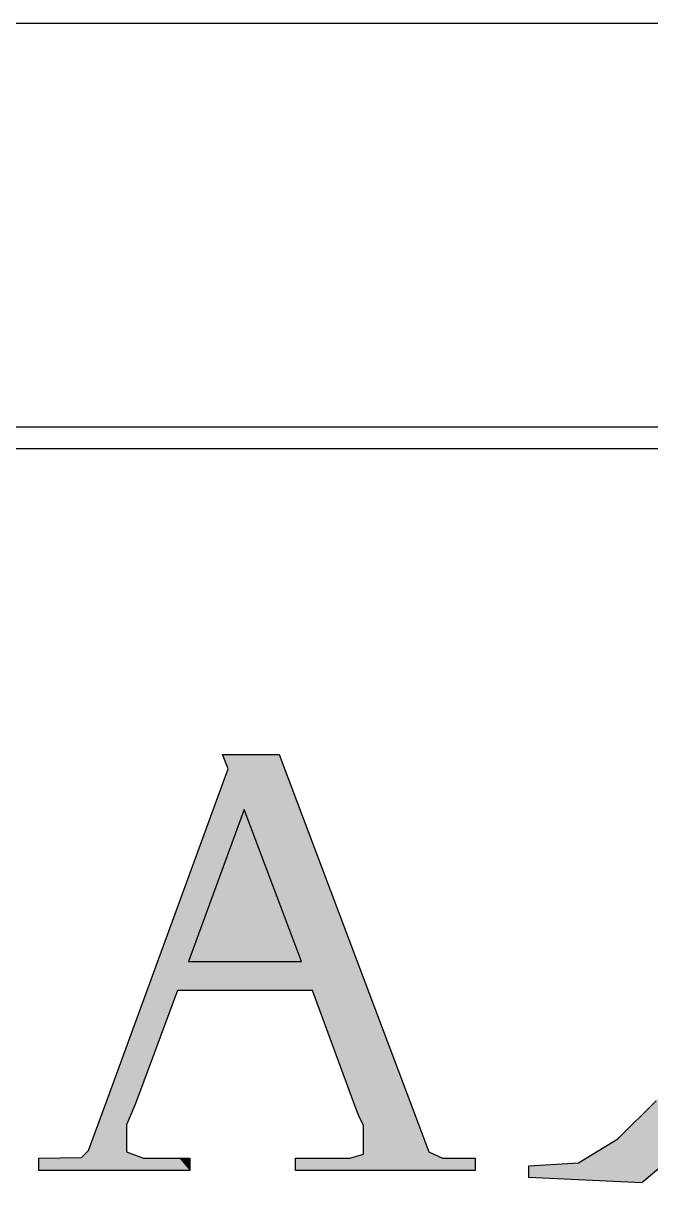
# Model space of a CAD drawing. Extents: x 3196 to 9141, y -1880 to 2325.
# Drawn here: x 8812.54 to 8834.45, y -1395.35 to -1354.88 of the extents above; entities that cross this region are included whole.
import ezdxf

# ---------------------------------------------------------------- set-up
doc = ezdxf.new("R2010")
doc.units = 0
doc.header["$MEASUREMENT"] = 0
doc.layers.add('10', color=10, linetype='CONTINUOUS')

msp = doc.modelspace()

# ---------------------------------------------------------------- linework, layer by layer
at = {"layer": '10', "linetype": 'Continuous'}
for p, q in [((8752.149168, -1354.884685), (8969.593868, -1354.884685)), ((8752.149168, -1354.884685), (8969.593868, -1354.884685)), ((8757.591718, -1368.973185), (8963.966318, -1368.973185)), ((8757.591718, -1368.973185), (8963.966318, -1368.973185)), ((8963.966318, -1369.738335), (8757.591718, -1369.738335)), ((8963.966318, -1369.738335), (8757.591718, -1369.738335))]:
    msp.add_line(p, q, dxfattribs=at)
for points in [[(8813.089068, -1394.921435), (8813.089068, -1394.487685), (8814.568618, -1394.466185), (8814.821118, -1394.214835), (8815.550668, -1392.231485), (8819.698668, -1380.902235), (8819.494768, -1380.400285), (8821.476668, -1380.400285), (8826.240068, -1393.052285), (8826.696018, -1394.259335), (8827.175768, -1394.487685), (8828.315718, -1394.487685), (8828.315718, -1394.921435), (8822.046818, -1394.921435), (8822.046818, -1394.487685), (8822.639218, -1394.487685), (8823.938218, -1394.487685), (8824.417968, -1394.351285), (8824.417968, -1393.712885), (8824.417968, -1393.348085), (8824.258168, -1393.005585), (8824.166968, -1392.778685), (8822.639218, -1388.630285), (8817.921068, -1388.630285), (8816.599468, -1392.209235), (8816.440018, -1392.642235), (8816.143068, -1393.326585), (8816.143068, -1393.643935), (8816.143068, -1394.259335), (8816.735518, -1394.487685), (8817.989668, -1394.487685), (8818.354818, -1394.487685), (8818.354818, -1394.921435), (8813.089068, -1394.921435)], [(8820.246618, -1382.314685), (8818.308468, -1387.626385), (8822.252968, -1387.626385), (8820.246618, -1382.314685)], [(8818.308468, -1387.626385), (8822.252968, -1387.626385), (8820.246618, -1382.314685), (8818.308468, -1387.626385)], [(8835.153318, -1394.487685), (8834.137168, -1395.345535), (8830.188218, -1395.165385), (8830.188218, -1394.758335), (8831.926568, -1394.646385), (8833.302268, -1393.811485), (8834.634268, -1392.479885)]]:
    msp.add_lwpolyline(points, dxfattribs=at)
for points in [[(8817.921068, -1388.630285), (8822.639218, -1388.630285), (8821.476668, -1380.400285)], [(8817.921068, -1388.630285), (8821.476668, -1380.400285), (8819.698668, -1380.902235)], [(8819.494768, -1380.400285), (8819.698668, -1380.902235), (8819.698668, -1380.902235)], [(8821.476668, -1380.400285), (8819.494768, -1380.400285), (8819.698668, -1380.902235)], [(8821.476668, -1380.400285), (8819.698668, -1380.902235), (8819.698668, -1380.902235)], [(8826.240068, -1393.052285), (8821.476668, -1380.400285), (8821.476668, -1380.400285)], [(8822.639218, -1388.630285), (8826.240068, -1393.052285), (8821.476668, -1380.400285)], [(8822.639218, -1388.630285), (8821.476668, -1380.400285), (8821.476668, -1380.400285)], [(8819.698668, -1380.902235), (8815.550668, -1392.231485), (8815.550668, -1392.231485)], [(8816.143068, -1393.326585), (8819.698668, -1380.902235), (8815.550668, -1392.231485)], [(8816.143068, -1393.326585), (8817.921068, -1388.630285), (8819.698668, -1380.902235)], [(8817.921068, -1388.630285), (8819.698668, -1380.902235), (8819.698668, -1380.902235)], [(8818.308468, -1387.626385), (8822.252968, -1387.626385), (8820.246618, -1382.314685)], [(8822.252968, -1387.626385), (8820.246618, -1382.314685), (8820.246618, -1382.314685)], [(8816.143068, -1393.326585), (8816.599468, -1392.209235), (8817.921068, -1388.630285)], [(8816.599468, -1392.209235), (8817.921068, -1388.630285), (8817.921068, -1388.630285)], [(8822.639218, -1388.630285), (8824.166968, -1392.778685), (8824.258168, -1393.005585)], [(8822.639218, -1388.630285), (8824.258168, -1393.005585), (8824.417968, -1393.348085)], [(8822.639218, -1388.630285), (8824.417968, -1393.348085), (8826.696018, -1394.259335)], [(8822.639218, -1388.630285), (8826.696018, -1394.259335), (8826.240068, -1393.052285)], [(8838.155018, -1389.003235), (8834.634268, -1392.479885), (8833.302268, -1393.811485)], [(8838.155018, -1389.003235), (8833.302268, -1393.811485), (8834.137168, -1395.345535)], [(8838.155018, -1389.003235), (8834.137168, -1395.345535), (8835.153318, -1394.487685)], [(8815.550668, -1392.231485), (8814.821118, -1394.214835), (8814.821118, -1394.214835)], [(8816.143068, -1394.259335), (8815.550668, -1392.231485), (8814.821118, -1394.214835)], [(8816.143068, -1393.326585), (8815.550668, -1392.231485), (8815.550668, -1392.231485)], [(8816.143068, -1394.259335), (8816.143068, -1393.326585), (8815.550668, -1392.231485)], [(8816.143068, -1393.326585), (8816.440018, -1392.642235), (8816.599468, -1392.209235)], [(8816.440018, -1392.642235), (8816.599468, -1392.209235), (8816.599468, -1392.209235)], [(8834.634268, -1392.479885), (8833.302268, -1393.811485), (8833.302268, -1393.811485)], [(8824.166968, -1392.778685), (8824.258168, -1393.005585), (8824.258168, -1393.005585)], [(8824.258168, -1393.005585), (8824.417968, -1393.348085), (8824.417968, -1393.348085)], [(8826.696018, -1394.259335), (8826.240068, -1393.052285), (8826.240068, -1393.052285)], [(8824.417968, -1393.348085), (8824.417968, -1394.351285), (8827.175768, -1394.487685)], [(8824.417968, -1393.348085), (8827.175768, -1394.487685), (8826.696018, -1394.259335)], [(8824.417968, -1393.348085), (8826.696018, -1394.259335), (8826.696018, -1394.259335)], [(8833.302268, -1393.811485), (8831.926568, -1394.646385), (8834.137168, -1395.345535)], [(8833.302268, -1393.811485), (8834.137168, -1395.345535), (8834.137168, -1395.345535)], [(8814.821118, -1394.214835), (8814.568618, -1394.466185), (8814.568618, -1394.466185)], [(8818.354818, -1394.921435), (8814.821118, -1394.214835), (8814.568618, -1394.466185)], [(8816.143068, -1394.259335), (8814.821118, -1394.214835), (8814.821118, -1394.214835)], [(8816.735518, -1394.487685), (8816.143068, -1394.259335), (8814.821118, -1394.214835)], [(8816.735518, -1394.487685), (8814.821118, -1394.214835), (8814.821118, -1394.214835)], [(8818.354818, -1394.921435), (8816.735518, -1394.487685), (8814.821118, -1394.214835)], [(8827.175768, -1394.487685), (8826.696018, -1394.259335), (8826.696018, -1394.259335)], [(8814.568618, -1394.466185), (8813.089068, -1394.487685), (8813.089068, -1394.487685)], [(8818.354818, -1394.921435), (8814.568618, -1394.466185), (8813.089068, -1394.487685)], [(8813.089068, -1394.487685), (8813.089068, -1394.921435), (8813.089068, -1394.921435)], [(8818.354818, -1394.921435), (8813.089068, -1394.487685), (8813.089068, -1394.921435)], [(8817.989668, -1394.487685), (8816.735518, -1394.487685), (8816.735518, -1394.487685)], [(8818.354818, -1394.921435), (8817.989668, -1394.487685), (8816.735518, -1394.487685)], [(8818.354818, -1394.487685), (8817.989668, -1394.487685), (8817.989668, -1394.487685)], [(8818.354818, -1394.921435), (8818.354818, -1394.487685), (8817.989668, -1394.487685)], [(8822.046818, -1394.487685), (8822.046818, -1394.921435), (8822.046818, -1394.921435)], [(8822.639218, -1394.487685), (8822.046818, -1394.487685), (8822.046818, -1394.921435)], [(8822.639218, -1394.487685), (8822.046818, -1394.921435), (8822.046818, -1394.921435)], [(8823.938218, -1394.487685), (8822.639218, -1394.487685), (8822.046818, -1394.921435)], [(8823.938218, -1394.487685), (8822.046818, -1394.921435), (8828.315718, -1394.921435)], [(8824.417968, -1394.351285), (8823.938218, -1394.487685), (8828.315718, -1394.921435)], [(8823.938218, -1394.487685), (8828.315718, -1394.921435), (8828.315718, -1394.921435)], [(8824.417968, -1394.351285), (8828.315718, -1394.921435), (8827.175768, -1394.487685)], [(8824.417968, -1394.351285), (8827.175768, -1394.487685), (8827.175768, -1394.487685)], [(8828.315718, -1394.487685), (8827.175768, -1394.487685), (8827.175768, -1394.487685)], [(8828.315718, -1394.921435), (8828.315718, -1394.487685), (8827.175768, -1394.487685)], [(8828.315718, -1394.921435), (8827.175768, -1394.487685), (8827.175768, -1394.487685)], [(8831.926568, -1394.646385), (8830.188218, -1394.758335), (8830.188218, -1395.165385)], [(8831.926568, -1394.646385), (8830.188218, -1395.165385), (8834.137168, -1395.345535)], [(8831.926568, -1394.646385), (8834.137168, -1395.345535), (8834.137168, -1395.345535)], [(8834.137168, -1395.345535), (8835.153318, -1394.487685), (8835.153318, -1394.487685)], [(8822.046818, -1394.921435), (8828.315718, -1394.921435), (8828.315718, -1394.921435)], [(8830.188218, -1394.758335), (8830.188218, -1395.165385), (8830.188218, -1395.165385)], [(8830.188218, -1395.165385), (8834.137168, -1395.345535), (8834.137168, -1395.345535)]]:
    msp.add_solid(points, dxfattribs=at)

doc.saveas('drawing.dxf')
